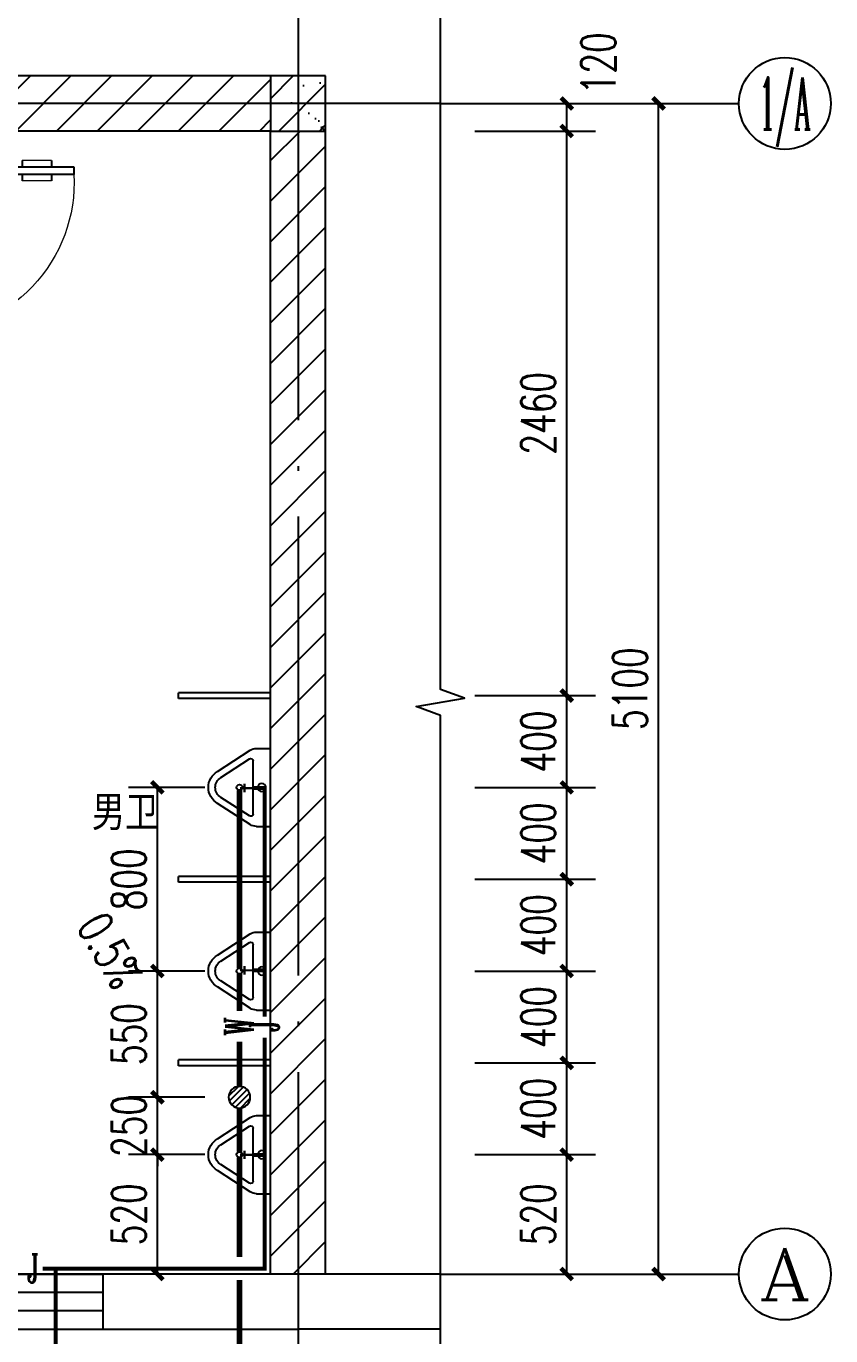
# Model space of a CAD drawing. Extents: x 12811826 to 27008858, y -1172757 to 50528.
# Drawn here: x 13506350 to 13509854, y -582306 to -576600 of the extents above; entities that cross this region are included whole.
import ezdxf
from ezdxf.enums import TextEntityAlignment as Align

# ---------------------------------------------------------------- set-up
doc = ezdxf.new("R2010")
doc.units = 0
doc.header["$LTSCALE"] = 1000
doc.header["$MEASUREMENT"] = 0
doc.linetypes.add('DOTE', pattern=[2.42, 2, -0.2, 0.02, -0.2])
for name, color, linetype in [('AXIS', 3, 'Continuous'), ('AXIS_TEXT', 7, 'Continuous'), ('COLUMN', 2, 'Continuous'), ('DIM_SYMB', 3, 'Continuous'), ('DOTE', 8, 'DOTE'), ('EQUIP_地漏', 7, 'Continuous'), ('EQUIP_污水', 7, 'Continuous'), ('EQUIP_给水', 7, 'Continuous'), ('LVTRY', 6, 'Continuous'), ('PIPE-污水', 2, 'Continuous'), ('PIPE-给水', 3, 'Continuous'), ('PUB_HATCH', 8, 'Continuous'), ('PUB_TEXT', 7, 'Continuous'), ('TEXT_污水', 7, 'Continuous'), ('TEXT_给水', 7, 'Continuous'), ('TWT_DIM', 3, 'Continuous'), ('WALL', 9, 'Continuous'), ('WALL-PARAPET', 6, 'Continuous'), ('WINDOW', 4, 'Continuous')]:
    doc.layers.add(name, color=color, linetype=linetype)
doc.styles.add('_TCH_AXIS', font='COMPLEX', dxfattribs={"bigfont": 'GBCBIG'})
doc.styles.add('_TCH_DIM', font='SIMPLEX', dxfattribs={"bigfont": 'GBCBIG'})
doc.styles.add('_TCH_DIM_T3', font='SIMPLEX', dxfattribs={"width": 0.705882, "bigfont": 'GBCBIG'})
doc.styles.add('_TWT_PIPETEXT', font='COMPLEX', dxfattribs={"width": 0.8, "height": 2.5, "bigfont": 'HZTXT'})
doc.styles.add('COMPLEX', font='COMPLEX')
doc.styles.add('YAYA', font='', dxfattribs={"width": 0.8, "height": 1})
doc.styles.get('YAYA').set_extended_font_data('SimSun')
doc.dimstyles.new('_TCH_ARCH&&50', dxfattribs={"dimtxt": 148.75, "dimasz": 50, "dimexe": 125, "dimexo": 150, "dimgap": 50, "dimtad": 1, "dimdec": 0, "dimzin": 0, "dimdsep": 46, "dimtxsty": '_TCH_DIM_T3', "dimblk": 'ARCHTICK', "dimcen": 0.09, "dimclrt": 7, "dimazin": 2, "dimtfac": 1, "dimtdec": 0, "dimtix": 1, "dimtmove": 2, "dimatfit": 3, "dimfxl": 0, "dimtolj": 1, "dimtzin": 0, "dimarcsym": 0})
doc.dimstyles.new('_TWT_ARCH&&50', dxfattribs={"dimtxt": 148.75, "dimasz": 50, "dimexe": 125, "dimexo": 150, "dimgap": 50, "dimtad": 1, "dimdec": 0, "dimzin": 0, "dimdsep": 46, "dimtxsty": '_TCH_DIM_T3', "dimblk": 'ARCHTICK', "dimcen": 0.09, "dimclrt": 7, "dimazin": 2, "dimtfac": 1, "dimtdec": 0, "dimtix": 1, "dimtmove": 2, "dimatfit": 3, "dimfxl": 0, "dimtolj": 1, "dimtzin": 0, "dimarcsym": 0})
pattern_1 = [(45, (0, 89.76), (-88.388383, 88.388383), [])]

# ---------------------------------------------------------------- blocks, each defined once
blk = doc.blocks.new('$lvtry$00000007')
for p, q in [((-170, 0, 0), (170, 0, 0)), ((-170, -61.1, 0), (-170, 0, 0)), ((170, -61.1, 0), (170, 0, 0)), ((-161.9, -88.4, 0), (-69.3, -230.6, 0)), ((-124.2, -91.5, 0), (-43.3, -215.6, 0)), ((-115.8, -76, 0), (115.8, -76, 0)), ((43.3, -215.6, 0), (124.2, -91.5, 0)), ((69.3, -230.6, 0), (161.9, -88.4, 0))]:
    blk.add_line(p, q)
blk.add_circle((0, -38, 0), 17.7)
for centre, radius, start, end in [((-120, -61.1, 0), 50, 180, 213.0863), ((-115.8, -86, 0), 10, 90, 213.0863), ((115.8, -86, 0), 10, 326.9137, 90), ((120, -61.1, 0), 50, 326.9137, 0), ((0, -190.6, 0), 50, 210, 330), ((0, -190.6, 0), 80, 210, 330)]:
    blk.add_arc(centre, radius, start, end)
blk = doc.blocks.new('$DorLib2D$00000009')
for p, q in [((0.4129, 0.9053), (0.4129, 0.0807)), ((0.4541, 0.9053), (0.4129, 0.9053)), ((0.4541, 0.0807), (0.4541, 0.9053)), ((0.4129, 0.7822), (0.378, 0.7822)), ((0.489, 0.7822), (0.4541, 0.7822)), ((0.4129, 0.6235), (0.378, 0.6235)), ((0.489, 0.6235), (0.4541, 0.6235)), ((-0.4941, 0.0807), (-0.4529, 0.0807)), ((-0.4941, -0.0018), (-0.4941, 0.0807)), ((-0.4529, 0.0807), (-0.4529, 0.0395)), ((0.4129, 0.0807), (0.4541, 0.0807)), ((0.4953, 0.0807), (0.4541, 0.0807)), ((0.4541, 0.0807), (0.4541, 0.0395)), ((0.4953, -0.0018), (0.4953, 0.0807)), ((-0.4529, 0.0395), (-0.4117, 0.0395)), ((-0.4117, 0.0395), (-0.4117, -0.0018)), ((0.4541, 0.0395), (0.4129, 0.0395)), ((0.4129, 0.0395), (0.4129, -0.0018)), ((-0.4941, -0.0018), (-0.4941, -0.0018)), ((-0.4117, -0.0018), (-0.4941, -0.0018)), ((0.4129, -0.0018), (0.4953, -0.0018)), ((0.4953, -0.0018), (0.4953, -0.0018))]:
    blk.add_line(p, q)
at = {"lineweight": 13}
for p, q in [((0.378, 0.7822), (0.378, 0.6235)), ((0.489, 0.7822), (0.489, 0.6235))]:
    blk.add_line(p, q, dxfattribs=at)
blk.add_arc((0.3716, 0.0817), 0.8246, 87.13397, 180.07167, dxfattribs=at)
blk = doc.blocks.new('$TCHSYS$WIN2D')
for p, q in [((-0.5, 0.5), (0.5, 0.5)), ((-0.5, 0.5), (-0.5, -0.5)), ((0.5, 0.5), (0.5, -0.5)), ((0.5, 0.1667), (-0.5, 0.1667)), ((0.5, -0.1667), (-0.5, -0.1667)), ((-0.5, -0.5), (0.5, -0.5))]:
    blk.add_line(p, q)
blk = doc.blocks.new('_ArchTick')
at = {"color": 0, "linetype": 'ByBlock', "const_width": 0.4}
blk.add_lwpolyline([(-0.5, -0.5), (0.5, 0.5)], dxfattribs=at)
blk = doc.blocks.new('*D446')
at = {"layer": 'AXIS', "color": 0, "lineweight": -2}
for p, q in [((13508304, -576936.5), (13509229, -576936.5)), ((13509104, -582036.5), (13509104, -576936.5)), ((13508304, -582036.5), (13509229, -582036.5))]:
    blk.add_line(p, q, dxfattribs=at)
at = {"layer": 'Defpoints', "color": 0}
for p in [(13508154, -576936.5), (13509104, -576936.5), (13508154, -582036.5)]:
    blk.add_point(p, dxfattribs=at)
at = {"layer": 'AXIS', "color": 0, "lineweight": -2, "xscale": 50, "yscale": 50, "zscale": 50}
for p, rotation in [((13509104, -576936.5), 90), ((13509104, -582036.5), 270)]:
    blk.add_blockref('_ArchTick', p, dxfattribs=dict(at, rotation=rotation))
at = {"layer": 'AXIS', "color": 7, "insert": (13508979.6, -579486.5), "char_height": 148.75, "attachment_point": 5, "rotation": 90, "style": '_TCH_DIM_T3'}
blk.add_mtext('\\A1;5100', dxfattribs=at)
blk = doc.blocks.new('*D447')
at = {"layer": 'AXIS', "color": 0, "lineweight": -2}
for p, q in [((13508304, -581516.5), (13508829, -581516.5)), ((13508704, -582036.5), (13508704, -581516.5)), ((13508304, -582036.5), (13508829, -582036.5))]:
    blk.add_line(p, q, dxfattribs=at)
at = {"layer": 'Defpoints', "color": 0}
for p in [(13508154, -581516.5), (13508704, -581516.5), (13508154, -582036.5)]:
    blk.add_point(p, dxfattribs=at)
at = {"layer": 'AXIS', "color": 0, "lineweight": -2, "xscale": 50, "yscale": 50, "zscale": 50}
for p, rotation in [((13508704, -581516.5), 90), ((13508704, -582036.5), 270)]:
    blk.add_blockref('_ArchTick', p, dxfattribs=dict(at, rotation=rotation))
at = {"layer": 'AXIS', "color": 7, "insert": (13508579.6, -581776.5), "char_height": 148.75, "attachment_point": 5, "rotation": 90, "style": '_TCH_DIM_T3'}
blk.add_mtext('\\A1;520', dxfattribs=at)
blk = doc.blocks.new('*D448')
at = {"layer": 'AXIS', "color": 0, "lineweight": -2}
for p, q in [((13508304, -581116.5), (13508829, -581116.5)), ((13508704, -581516.5), (13508704, -581116.5)), ((13508304, -581516.5), (13508829, -581516.5))]:
    blk.add_line(p, q, dxfattribs=at)
at = {"layer": 'Defpoints', "color": 0}
for p in [(13508154, -581116.5), (13508704, -581116.5), (13508154, -581516.5)]:
    blk.add_point(p, dxfattribs=at)
at = {"layer": 'AXIS', "color": 0, "lineweight": -2, "xscale": 50, "yscale": 50, "zscale": 50}
for p, rotation in [((13508704, -581116.5), 90), ((13508704, -581516.5), 270)]:
    blk.add_blockref('_ArchTick', p, dxfattribs=dict(at, rotation=rotation))
at = {"layer": 'AXIS', "color": 7, "insert": (13508579.6, -581316.5), "char_height": 148.75, "attachment_point": 5, "rotation": 90, "style": '_TCH_DIM_T3'}
blk.add_mtext('\\A1;400', dxfattribs=at)
blk = doc.blocks.new('*D449')
at = {"layer": 'AXIS', "color": 0, "lineweight": -2}
for p, q in [((13508304, -580716.5), (13508829, -580716.5)), ((13508704, -581116.5), (13508704, -580716.5)), ((13508304, -581116.5), (13508829, -581116.5))]:
    blk.add_line(p, q, dxfattribs=at)
at = {"layer": 'Defpoints', "color": 0}
for p in [(13508154, -580716.5), (13508704, -580716.5), (13508154, -581116.5)]:
    blk.add_point(p, dxfattribs=at)
at = {"layer": 'AXIS', "color": 0, "lineweight": -2, "xscale": 50, "yscale": 50, "zscale": 50}
for p, rotation in [((13508704, -580716.5), 90), ((13508704, -581116.5), 270)]:
    blk.add_blockref('_ArchTick', p, dxfattribs=dict(at, rotation=rotation))
at = {"layer": 'AXIS', "color": 7, "insert": (13508579.6, -580916.5), "char_height": 148.75, "attachment_point": 5, "rotation": 90, "style": '_TCH_DIM_T3'}
blk.add_mtext('\\A1;400', dxfattribs=at)
blk = doc.blocks.new('*D450')
at = {"layer": 'AXIS', "color": 0, "lineweight": -2}
for p, q in [((13508304, -580316.5), (13508829, -580316.5)), ((13508704, -580716.5), (13508704, -580316.5)), ((13508304, -580716.5), (13508829, -580716.5))]:
    blk.add_line(p, q, dxfattribs=at)
at = {"layer": 'Defpoints', "color": 0}
for p in [(13508154, -580316.5), (13508704, -580316.5), (13508154, -580716.5)]:
    blk.add_point(p, dxfattribs=at)
at = {"layer": 'AXIS', "color": 0, "lineweight": -2, "xscale": 50, "yscale": 50, "zscale": 50}
for p, rotation in [((13508704, -580316.5), 90), ((13508704, -580716.5), 270)]:
    blk.add_blockref('_ArchTick', p, dxfattribs=dict(at, rotation=rotation))
at = {"layer": 'AXIS', "color": 7, "insert": (13508579.6, -580516.5), "char_height": 148.75, "attachment_point": 5, "rotation": 90, "style": '_TCH_DIM_T3'}
blk.add_mtext('\\A1;400', dxfattribs=at)
blk = doc.blocks.new('*D451')
at = {"layer": 'AXIS', "color": 0, "lineweight": -2}
for p, q in [((13508304, -579916.5), (13508829, -579916.5)), ((13508704, -580316.5), (13508704, -579916.5)), ((13508304, -580316.5), (13508829, -580316.5))]:
    blk.add_line(p, q, dxfattribs=at)
at = {"layer": 'Defpoints', "color": 0}
for p in [(13508154, -579916.5), (13508704, -579916.5), (13508154, -580316.5)]:
    blk.add_point(p, dxfattribs=at)
at = {"layer": 'AXIS', "color": 0, "lineweight": -2, "xscale": 50, "yscale": 50, "zscale": 50}
for p, rotation in [((13508704, -579916.5), 90), ((13508704, -580316.5), 270)]:
    blk.add_blockref('_ArchTick', p, dxfattribs=dict(at, rotation=rotation))
at = {"layer": 'AXIS', "color": 7, "insert": (13508579.6, -580116.5), "char_height": 148.75, "attachment_point": 5, "rotation": 90, "style": '_TCH_DIM_T3'}
blk.add_mtext('\\A1;400', dxfattribs=at)
blk = doc.blocks.new('*D452')
at = {"layer": 'AXIS', "color": 0, "lineweight": -2}
for p, q in [((13508304, -579516.5), (13508829, -579516.5)), ((13508704, -579916.5), (13508704, -579516.5)), ((13508304, -579916.5), (13508829, -579916.5))]:
    blk.add_line(p, q, dxfattribs=at)
at = {"layer": 'Defpoints', "color": 0}
for p in [(13508154, -579516.5), (13508704, -579516.5), (13508154, -579916.5)]:
    blk.add_point(p, dxfattribs=at)
at = {"layer": 'AXIS', "color": 0, "lineweight": -2, "xscale": 50, "yscale": 50, "zscale": 50}
for p, rotation in [((13508704, -579516.5), 90), ((13508704, -579916.5), 270)]:
    blk.add_blockref('_ArchTick', p, dxfattribs=dict(at, rotation=rotation))
at = {"layer": 'AXIS', "color": 7, "insert": (13508579.6, -579716.5), "char_height": 148.75, "attachment_point": 5, "rotation": 90, "style": '_TCH_DIM_T3'}
blk.add_mtext('\\A1;400', dxfattribs=at)
blk = doc.blocks.new('*D453')
at = {"layer": 'AXIS', "color": 0, "lineweight": -2}
for p, q in [((13508304, -577056.5), (13508829, -577056.5)), ((13508704, -579516.5), (13508704, -577056.5)), ((13508304, -579516.5), (13508829, -579516.5))]:
    blk.add_line(p, q, dxfattribs=at)
at = {"layer": 'Defpoints', "color": 0}
for p in [(13508154, -577056.5), (13508704, -577056.5), (13508154, -579516.5)]:
    blk.add_point(p, dxfattribs=at)
at = {"layer": 'AXIS', "color": 0, "lineweight": -2, "xscale": 50, "yscale": 50, "zscale": 50}
for p, rotation in [((13508704, -577056.5), 90), ((13508704, -579516.5), 270)]:
    blk.add_blockref('_ArchTick', p, dxfattribs=dict(at, rotation=rotation))
at = {"layer": 'AXIS', "color": 7, "insert": (13508579.6, -578286.5), "char_height": 148.75, "attachment_point": 5, "rotation": 90, "style": '_TCH_DIM_T3'}
blk.add_mtext('\\A1;2460', dxfattribs=at)
blk = doc.blocks.new('*D454')
at = {"layer": 'AXIS', "color": 0, "lineweight": -2}
for p, q in [((13508304, -576936.5), (13508829, -576936.5)), ((13508704, -577056.5), (13508704, -576936.5)), ((13508304, -577056.5), (13508829, -577056.5))]:
    blk.add_line(p, q, dxfattribs=at)
at = {"layer": 'Defpoints', "color": 0}
for p in [(13508154, -576936.5), (13508704, -576936.5), (13508154, -577056.5)]:
    blk.add_point(p, dxfattribs=at)
at = {"layer": 'AXIS', "color": 0, "lineweight": -2, "xscale": 50, "yscale": 50, "zscale": 50}
for p, rotation in [((13508704, -576936.5), 90), ((13508704, -577056.5), 270)]:
    blk.add_blockref('_ArchTick', p, dxfattribs=dict(at, rotation=rotation))
at = {"layer": 'AXIS', "color": 7, "insert": (13508841.5, -576761.5), "char_height": 148.75, "attachment_point": 5, "rotation": 90, "style": '_TCH_DIM_T3'}
blk.add_mtext('\\A1;120', dxfattribs=at)
blk = doc.blocks.new('$TwtSys$00000147')
blk.add_circle((0, 0, 0), 1)
blk = doc.blocks.new('$TwtSys$00000141')
for p, q in [((-94, 8), (-10, 92)), ((-94, 8), (-10, 92)), ((-87, -35), (35, 87)), ((-87, -35), (35, 87)), ((-66, -66), (66, 66)), ((-66, -66), (66, 66)), ((-32, -87), (88, 33)), ((-32, -87), (88, 33)), ((11, -92), (92, -11)), ((11, -92), (92, -11))]:
    blk.add_line(p, q)
blk.add_circle((0, 0), 94)
blk.add_circle((0, 0), 94)
blk = doc.blocks.new('$TwtSys$00000320')
at = {"const_width": 20}
for points in [[(0, 0), (0, -121)], [(-37, -83), (37, -83)]]:
    blk.add_lwpolyline(points, dxfattribs=at)
blk = doc.blocks.new('*D475')
at = {"layer": 'Defpoints', "color": 0}
for p in [(13506921.3, -579916.5), (13507278.7, -579916.5), (13507278.7, -580716.5)]:
    blk.add_point(p, dxfattribs=at)
at = {"layer": 'TWT_DIM', "color": 0, "lineweight": -2}
for p, q in [((13507128.7, -579916.5), (13506796.3, -579916.5)), ((13506921.3, -580716.5), (13506921.3, -579916.5)), ((13507128.7, -580716.5), (13506796.3, -580716.5))]:
    blk.add_line(p, q, dxfattribs=at)
at = {"layer": 'TWT_DIM', "color": 0, "lineweight": -2, "xscale": 50, "yscale": 50, "zscale": 50}
for p, rotation in [((13506921.3, -579916.5), 90), ((13506921.3, -580716.5), 270)]:
    blk.add_blockref('_ArchTick', p, dxfattribs=dict(at, rotation=rotation))
at = {"layer": 'TWT_DIM', "color": 7, "insert": (13506796.9, -580316.5), "char_height": 148.75, "attachment_point": 5, "rotation": 90, "style": '_TCH_DIM_T3'}
blk.add_mtext('\\A1;800', dxfattribs=at)
blk = doc.blocks.new('*D476')
at = {"layer": 'Defpoints', "color": 0}
for p in [(13506921.3, -580716.5), (13507278.7, -580716.5), (13507278.7, -581266.3)]:
    blk.add_point(p, dxfattribs=at)
at = {"layer": 'TWT_DIM', "color": 0, "lineweight": -2}
for p, q in [((13507128.7, -580716.5), (13506796.3, -580716.5)), ((13506921.3, -581266.3), (13506921.3, -580716.5)), ((13507128.7, -581266.3), (13506796.3, -581266.3))]:
    blk.add_line(p, q, dxfattribs=at)
at = {"layer": 'TWT_DIM', "color": 0, "lineweight": -2, "xscale": 50, "yscale": 50, "zscale": 50}
for p, rotation in [((13506921.3, -580716.5), 90), ((13506921.3, -581266.3), 270)]:
    blk.add_blockref('_ArchTick', p, dxfattribs=dict(at, rotation=rotation))
at = {"layer": 'TWT_DIM', "color": 7, "insert": (13506796.9, -580991.4), "char_height": 148.75, "attachment_point": 5, "rotation": 90, "style": '_TCH_DIM_T3'}
blk.add_mtext('\\A1;550', dxfattribs=at)
blk = doc.blocks.new('*D477')
at = {"layer": 'Defpoints', "color": 0}
for p in [(13506921.3, -581266.3), (13507278.7, -581266.3), (13507278.7, -581516.5)]:
    blk.add_point(p, dxfattribs=at)
at = {"layer": 'TWT_DIM', "color": 0, "lineweight": -2}
for p, q in [((13507128.7, -581266.3), (13506796.3, -581266.3)), ((13506921.3, -581266.3), (13506921.3, -581216.3)), ((13506921.3, -581516.5), (13506921.3, -581266.3)), ((13507128.7, -581516.5), (13506796.3, -581516.5)), ((13506921.3, -581516.5), (13506921.3, -581566.5))]:
    blk.add_line(p, q, dxfattribs=at)
at = {"layer": 'TWT_DIM', "color": 0, "lineweight": -2, "xscale": 50, "yscale": 50, "zscale": 50}
for p, rotation in [((13506921.3, -581266.3), 270), ((13506921.3, -581516.5), 90)]:
    blk.add_blockref('_ArchTick', p, dxfattribs=dict(at, rotation=rotation))
at = {"layer": 'TWT_DIM', "color": 7, "insert": (13506796.9, -581391.4), "char_height": 148.75, "attachment_point": 5, "rotation": 90, "style": '_TCH_DIM_T3'}
blk.add_mtext('\\A1;250', dxfattribs=at)
blk = doc.blocks.new('*D478')
at = {"layer": 'Defpoints', "color": 0}
for p in [(13506921.3, -581516.5), (13507278.7, -581516.5), (13507278.7, -582036.5)]:
    blk.add_point(p, dxfattribs=at)
at = {"layer": 'TWT_DIM', "color": 0, "lineweight": -2}
for p, q in [((13507128.7, -581516.5), (13506796.3, -581516.5)), ((13506921.3, -582036.5), (13506921.3, -581516.5)), ((13507128.7, -582036.5), (13506796.3, -582036.5))]:
    blk.add_line(p, q, dxfattribs=at)
at = {"layer": 'TWT_DIM', "color": 0, "lineweight": -2, "xscale": 50, "yscale": 50, "zscale": 50}
for p, rotation in [((13506921.3, -581516.5), 90), ((13506921.3, -582036.5), 270)]:
    blk.add_blockref('_ArchTick', p, dxfattribs=dict(at, rotation=rotation))
at = {"layer": 'TWT_DIM', "color": 7, "insert": (13506796.9, -581776.5), "char_height": 148.75, "attachment_point": 5, "rotation": 90, "style": '_TCH_DIM_T3'}
blk.add_mtext('\\A1;520', dxfattribs=at)
blk = doc.blocks.new('_AXISO')
blk.add_circle((0, 0), 0.5)
at = {"layer": 'AXIS_TEXT', "style": 'COMPLEX', "width": 1.041667}
blk.add_attdef('A', text='', height=0.56, dxfattribs=at).set_placement((-0.25, -0.28), (0.25, -0.28), align=Align.FIT)

msp = doc.modelspace()

# ---------------------------------------------------------------- hatches: boundary and pattern name
at = {"layer": 'PIPE-给水', "linetype": 'Continuous'}
for points in [[(13507388, -579919.1), (13507388, -579910.4), (13507396.7, -579910.4)], [(13507388, -579919.1), (13507396.7, -579919.1), (13507396.7, -579910.4)], [(13507388, -582013), (13507388, -582021.7), (13507396.7, -582021.7)], [(13507388, -582013), (13507396.7, -582013), (13507396.7, -582021.7)]]:
    msp.add_hatch(color=256, dxfattribs=at).paths.add_polyline_path(points)
at = {"layer": 'PUB_HATCH'}
h = msp.add_hatch(dxfattribs=at)
h.set_pattern_fill('普通砖', color=256, scale=50, style=0)
h.set_pattern_definition(pattern_1)
h.paths.add_polyline_path([(13505954, -576816.5), (13505954, -577056.5), (13507414, -577056.5), (13507414, -576816.5)])
h = msp.add_hatch(dxfattribs=at)
h.set_pattern_fill('钢筋混凝土', color=256, scale=50, style=0)
h.set_pattern_definition([(45, (0, 0), (-88.3883476, 88.3883476), []), (50, (0, 0), (358.630091, -31.3760675), [37.5, -412.5]), (355, (0, 0), (-69.375667, 376.096067), [30, -330]), (100.4514, (29.9, -2.6), (289.254691, 344.719771), [31.870095, -350.571056]), (46.1842, (0, 100), (533.620524, -82.759507), [56.25, -618.75]), (96.6356, (44.47, 93.1), (467.331353, 487.058935), [47.805144, -525.8565]), (351.1842, (0, 100), (467.330973, 487.0593), [45, -495]), (21, (50, 75), (298.453526, -201.3094453), [37.5, -412.5]), (326, (50, 75), (121.657666, 362.575023), [30, -330]), (71.4514, (74.87, 58.22), (420.111314, 161.265248), [31.870095, -350.571056]), (37.5, (0, 0), (6.0799277, 166.4469269), [0, -326, 0, -335, 0, -331.25]), (7.5, (0, 0), (131.5347687, 197.205856), [0, -191, 0, -318.5, 0, -126.25]), (327.5, (-111.5, 0), (266.9112181, -11.2774359), [0, -125, 0, -390, 0, -517.5]), (317.5, (-161.5, 0), (291.5930847, 50.052491), [0, -162.5, 0, -259, 0, -367.5])])
h.paths.add_polyline_path([(13507414, -577056.5), (13507654, -577056.5), (13507654, -576816.5), (13507414, -576816.5)])
h = msp.add_hatch(dxfattribs=at)
h.set_pattern_fill('普通砖', color=256, scale=50, style=0)
h.set_pattern_definition(pattern_1)
h.paths.add_polyline_path([(13507654, -577056.5), (13507414, -577056.5), (13507414, -582036.5), (13507654, -582036.5)])

# ---------------------------------------------------------------- linework, layer by layer
at = {"layer": 'AXIS'}
for p, q in [((13508154, -576936.5), (13509454, -576936.5)), ((13508154, -582036.5), (13509454, -582036.5))]:
    msp.add_line(p, q, dxfattribs=at)
at = {"layer": 'COLUMN'}
for p, q in [((13507654, -576816.5), (13507414, -576816.5)), ((13507414, -576816.5), (13507414, -577056.5)), ((13507654, -577056.5), (13507654, -576816.5)), ((13507414, -577056.5), (13507654, -577056.5))]:
    msp.add_line(p, q, dxfattribs=at)
at = {"layer": 'DIM_SYMB'}
msp.add_lwpolyline([(13508154, -582776.5), (13508154, -579602.7), (13508049, -579564.5), (13508259, -579527.5), (13508154, -579490.2), (13508154, -576316.5)], dxfattribs=at)
msp.add_lwpolyline([(13506455.3, -580435.4, 0, 0, 0), (13506682.7, -580823.7, 40, 0, 0), (13506758.5, -580953.2, 0, 0, 0)], format="xyseb", dxfattribs=at)
at = {"layer": 'DOTE'}
for p, q in [((13507534, -576316.5), (13507534, -582776.5)), ((13508154, -576936.5), (13500594, -576936.5)), ((13508154, -582036.5), (13500594, -582036.5))]:
    msp.add_line(p, q, dxfattribs=at)
at = {"layer": 'LVTRY'}
for p, q in [((13507414, -579504), (13507014, -579504)), ((13507014, -579529), (13507014, -579504)), ((13507414, -579529), (13507014, -579529)), ((13507414, -579529), (13507414, -579504)), ((13507414, -580304), (13507014, -580304)), ((13507014, -580329), (13507014, -580304)), ((13507414, -580329), (13507014, -580329)), ((13507414, -580329), (13507414, -580304)), ((13507414, -581104), (13507014, -581104)), ((13507014, -581129), (13507014, -581104)), ((13507414, -581129), (13507014, -581129)), ((13507414, -581129), (13507414, -581104))]:
    msp.add_line(p, q, dxfattribs=at)
at = {"layer": 'PIPE-污水', "linetype": 'Continuous', "ltscale": 0.25, "const_width": 25}
for points in [[(13507278.7, -579929), (13507278.7, -580704)], [(13507278.7, -580729), (13507278.7, -580889.9)], [(13507278.7, -581023.8), (13507278.7, -581219.3)], [(13507278.7, -581313.4), (13507278.7, -581504)], [(13507278.7, -581529), (13507278.7, -581963)], [(13507278.7, -582063), (13507278.7, -582398.9)]]:
    msp.add_lwpolyline(points, dxfattribs=at)
at = {"layer": 'PIPE-给水', "linetype": 'Continuous', "ltscale": 0.25, "const_width": 17.5}
for points in [[(13507388, -579919.1), (13507341.7, -579919.1)], [(13507388, -580713.3), (13507388, -579919.1)], [(13507388, -580713.3), (13507341.7, -580713.3)], [(13507388, -580915.3), (13507388, -580713.3)], [(13507388, -581517.3), (13507388, -581007.2)], [(13507388, -581517.3), (13507341.7, -581517.3)], [(13507388, -582013), (13507388, -581517.3)], [(13506478.3, -582013), (13506421.7, -582013)], [(13506478.3, -582356.4), (13506478.3, -582013)], [(13506478.3, -582013), (13507388, -582013)]]:
    msp.add_lwpolyline(points, dxfattribs=at)
at = {"layer": 'WALL'}
for p, q in [((13507414, -576816.5), (13505954, -576816.5)), ((13507414, -577056.5), (13505954, -577056.5)), ((13507414, -582036.5), (13507414, -577056.5)), ((13507654, -582036.5), (13507654, -577056.5))]:
    msp.add_line(p, q, dxfattribs=at)
at = {"layer": 'WALL-PARAPET'}
for p, q in [((13507534, -582036.5), (13506684, -582036.5)), ((13506684, -582036.5), (13506684, -582276.5)), ((13508154, -582036.5), (13507534, -582036.5)), ((13508154, -582276.5), (13508154, -582036.5)), ((13506684, -582276.5), (13507534, -582276.5)), ((13508154, -582276.5), (13507534, -582276.5))]:
    msp.add_line(p, q, dxfattribs=at)

# ---------------------------------------------------------------- block references
at = {"layer": 'AXIS'}
ref = msp.add_blockref('_AXISO', (13509654, -576936.5), dxfattribs=dict(at, xscale=400, yscale=400, zscale=400))
ref.add_attrib('A', '1/A', dxfattribs={"layer": 'AXIS_TEXT', "ltscale": 0.5, "height": 226.27, "style": '_TCH_AXIS', "width": 0.381818}).set_placement((13509540.8, -577049.6), (13509767.1, -577049.6), align=Align.FIT)
ref = msp.add_blockref('_AXISO', (13509654, -582036.5), dxfattribs=dict(at, xscale=400, yscale=400, zscale=400))
ref.add_attrib('A', 'A', dxfattribs={"layer": 'AXIS_TEXT', "ltscale": 0.5, "height": 226.3, "style": '_TCH_AXIS', "width": 1.166667}).set_placement((13509540.8, -582149.6), (13509767.1, -582149.6), align=Align.FIT)
at = {"layer": 'EQUIP_地漏', "xscale": 0.5, "yscale": -0.5, "zscale": 0.5, "rotation": 90}
msp.add_blockref('$TwtSys$00000141', (13507278.7, -581266.3), dxfattribs=at)
at = {"layer": 'EQUIP_污水', "xscale": 12.5, "yscale": 12.5, "zscale": 12.5}
for p in [(13507278.7, -579916.5), (13507278.7, -580716.5), (13507278.7, -581516.5)]:
    msp.add_blockref('$TwtSys$00000147', p, dxfattribs=at)
at = {"layer": 'EQUIP_给水', "xscale": 0.5, "yscale": 0.5, "zscale": 0.5, "rotation": 270}
for p in [(13507341.7, -579919.1), (13507341.7, -580713.3), (13507341.7, -581517.3)]:
    msp.add_blockref('$TwtSys$00000320', p, dxfattribs=at)
at = {"layer": 'LVTRY', "yscale": -1, "rotation": 90.00000000000001}
for p in [(13507414, -579916.5), (13507414, -580716.5), (13507414, -581516.5)]:
    msp.add_blockref('$lvtry$00000007', p, dxfattribs=at)
at = {"layer": 'WINDOW'}
for name, p, xscale, yscale, zscale, rotation in [('$DorLib2D$00000009', (13505834, -577576.5), 800, -800, 800, 90), ('$TCHSYS$WIN2D', (13505934, -582156.5), -1500, -240, -1500, 180)]:
    msp.add_blockref(name, p, dxfattribs=dict(at, xscale=xscale, yscale=yscale, zscale=zscale, rotation=rotation))

# ---------------------------------------------------------------- texts
at = {"layer": 'PUB_TEXT', "style": 'YAYA', "width": 0.8}
msp.add_text('男卫', height=132.91, dxfattribs=at).set_placement((13506635.7, -580088.2))
at = {"layer": 'PUB_TEXT', "style": '_TCH_DIM', "width": 0.705882}
msp.add_text('0.5%%%', height=148.75, rotation=300.3532, dxfattribs=at).set_placement((13506566.3, -580521.1))
at = {"layer": 'TEXT_污水', "style": '_TWT_PIPETEXT', "width": 0.64}
msp.add_text('W', height=125, rotation=90, dxfattribs=at).set_placement((13507341.2, -580998.8))
at = {"layer": 'TEXT_给水', "style": '_TWT_PIPETEXT', "width": 0.64}
msp.add_text('J', height=125, rotation=90, dxfattribs=at).set_placement((13507450.5, -580982.2))
msp.add_text('J', height=125, dxfattribs=at).set_placement((13506354.8, -582075.5))

# ---------------------------------------------------------------- dimensions: what is measured, and where the dimension line sits
at = {"layer": 'AXIS'}
dim = msp.add_linear_dim(base=(13508704, -576936.5), p1=(13508154, -577056.5), p2=(13508154, -576936.5), angle=90, text='120', dimstyle='_TCH_ARCH&&50', dxfattribs=at)
dim.commit()
dim.dimension.update_dxf_attribs({"geometry": '*D454', "text_midpoint": (13508841.5, -576761.5), "dimtype": 161})
for p1, p2, distance, text, picture, middle in [((13508154, -582036.5), (13508154, -576936.5), -950, '5100', '*D446', (13508979.6, -579486.5)), ((13508154, -579516.5), (13508154, -577056.5), -550, '2460', '*D453', (13508579.6, -578286.5)), ((13508154, -579916.5), (13508154, -579516.5), -550, '400', '*D452', (13508579.6, -579716.5)), ((13508154, -580316.5), (13508154, -579916.5), -550, '400', '*D451', (13508579.6, -580116.5)), ((13508154, -580716.5), (13508154, -580316.5), -550, '400', '*D450', (13508579.6, -580516.5)), ((13508154, -581116.5), (13508154, -580716.5), -550, '400', '*D449', (13508579.6, -580916.5)), ((13508154, -581516.5), (13508154, -581116.5), -550, '400', '*D448', (13508579.6, -581316.5)), ((13508154, -582036.5), (13508154, -581516.5), -550, '520', '*D447', (13508579.6, -581776.5))]:
    dim = msp.add_aligned_dim(p1=p1, p2=p2, distance=distance, text=text, dimstyle='_TCH_ARCH&&50', dxfattribs=at)
    dim.commit()
    dim.dimension.update_dxf_attribs({"geometry": picture, "text_midpoint": middle})
at = {"layer": 'TWT_DIM'}
for p1, p2, text, picture, middle in [((13507278.7, -580716.5), (13507278.7, -579916.5), '800', '*D475', (13506796.9, -580316.5)), ((13507278.7, -581266.3), (13507278.7, -580716.5), '550', '*D476', (13506796.9, -580991.4)), ((13507278.7, -581516.5), (13507278.7, -581266.3), '250', '*D477', (13506796.9, -581391.4)), ((13507278.7, -582036.5), (13507278.7, -581516.5), '520', '*D478', (13506796.9, -581776.5))]:
    dim = msp.add_aligned_dim(p1=p1, p2=p2, distance=357.4, text=text, dimstyle='_TWT_ARCH&&50', dxfattribs=at)
    dim.commit()
    dim.dimension.update_dxf_attribs({"geometry": picture, "text_midpoint": middle})

doc.saveas('drawing.dxf')
